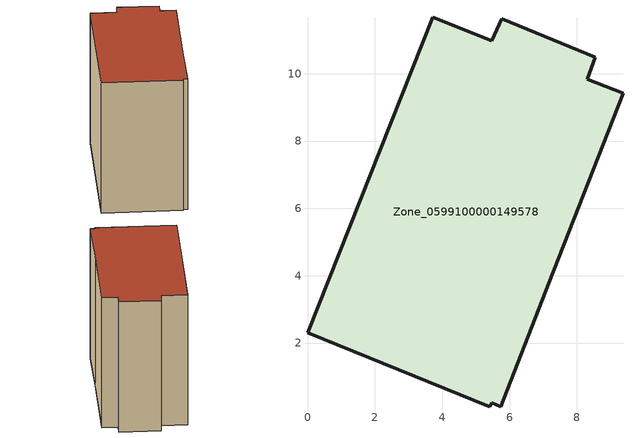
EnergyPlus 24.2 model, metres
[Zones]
Zone_0599100000149578
 floor ground (C_G): 5.42,0.11 0,2.3 3.72,11.68 5.47,10.98 5.77,11.63 8.55,10.49 8.3,9.84 9.37,9.42 7.16,3.78 5.74,0.11 5.47,0.23 z0
 wall outside (C_F): 5.77,11.63 5.47,10.98 3.72,11.68 0,2.3 5.42,0.11 5.47,0.23 5.74,0.11 7.16,3.78 9.37,9.42 8.3,9.84 8.55,10.49 5.77,11.63 z0:10.58
 roof outside (C_R): 0,2.3 5.42,0.11 5.47,0.23 5.74,0.11 7.16,3.78 9.37,9.42 8.3,9.84 8.55,10.49 5.77,11.63 5.47,10.98 3.72,11.68 z10.58
[BUILDING]
Pand.0599100000149578: North Axis=0; Terrain=City; Loads Convergence Tolerance Value=0.04; Temperature Convergence Tolerance Value=0.4; Solar Distribution=FullExterior; Maximum Number of Warmup Days=25; Minimum Number of Warmup Days=1
[Site:Location]
Rotterdam.The.Hague.AP_ZH_NLD Design_Conditions: Latitude=51.96; Longitude=4.45; Time Zone=1; Elevation=-4.5
[SITE:GROUNDTEMPERATURE:BUILDINGSURFACE]
18, 18, 18, 18, 18, 18, 18, 18, 18, 18, 18, 18
[MATERIAL] Thermal Absorptance=0.9; Solar Absorptance=0.7; Visible Absorptance=0.7
Name | Roughness | Thickness | Conductivity | Density | Specific Heat
G.TC.1946 | MediumSmooth | 0.15 | 1 | 540 | 1210
F.TC.1946 | Rough | 0.3 | 0.857143 | 1920 | 840
R.TC.1946 | MediumRough | 0.2 | 0.909091 | 1500 | 1000
[CONSTRUCTION]
C_G: G.TC.1946
C_F: F.TC.1946
C_R: R.TC.1946
[ZONE]
Zone_0599100000149578: Type=1; Multiplier=1; Ceiling Height=Autocalculate; Volume=Autocalculate; Floor Area=autocalculate; Part of Total Floor Area=Yes
[ZONEINFILTRATION:DESIGNFLOWRATE]
Infil_Zone_0599100000149578: Zone or ZoneList or Space or SpaceList=Zone_0599100000149578; Schedule=AlwaysOn; Design Flow Rate Calculation Method=Flow/Area; Flow Rate per Floor Area=0.003; Constant Term Coefficient=1; Temperature Term Coefficient=0; Velocity Term Coefficient=0; Velocity Squared Term Coefficient=0
[HVACTEMPLATE:ZONE:IDEALLOADSAIRSYSTEM]
Zone_0599100000149578: Maximum Heating Supply Air Temperature=50; Minimum Cooling Supply Air Temperature=13; Maximum Heating Supply Air Humidity Ratio=0.0156; Minimum Cooling Supply Air Humidity Ratio=0.0077; Heating Limit=NoLimit; Cooling Limit=NoLimit; Dehumidification Control Type=ConstantSensibleHeatRatio; Cooling Sensible Heat Ratio=0.7; Dehumidification Setpoint=60; Humidification Control Type=None; Humidification Setpoint=30; Outdoor Air Method=None; Outdoor Air Flow Rate per Person=0.00944; Outdoor Air Flow Rate per Zone Floor Area=0; Outdoor Air Flow Rate per Zone=0; Demand Controlled Ventilation Type=None; Outdoor Air Economizer Type=NoEconomizer; Heat Recovery Type=None; Sensible Heat Recovery Effectiveness=0.7; Latent Heat Recovery Effectiveness=0.65
[ZONECONTROL:THERMOSTAT]
ThermostatControl_Zone_0599100000149578: Zone or ZoneList=Zone_0599100000149578; Control Type Schedule=DualSetpointControlType; Control 1=Thermostat_Zone_0599100000149578; Temperature Difference Between Cutout And Setpoint=0
[THERMOSTATSETPOINT:DUALSETPOINT]
Thermostat_Zone_0599100000149578: Heating Setpoint Temperature Schedule=HeatingSetpoint_Zone_0599100000149578; Cooling Setpoint Temperature Schedule=CoolingSetpoint_Zone_0599100000149578
[SCHEDULE:COMPACT]
HeatingSetpoint_Zone_0599100000149578: Through: 12/31, For: AllDays, Until: 24:00, 21
CoolingSetpoint_Zone_0599100000149578: Through: 12/31, For: AllDays, Until: 24:00, 24
DualSetpointControlType: Through: 12/31, For: AllDays, Until: 24:00, 4
AlwaysOn: Through: 12/31, For: AllDays, Until: 24:00, 1
